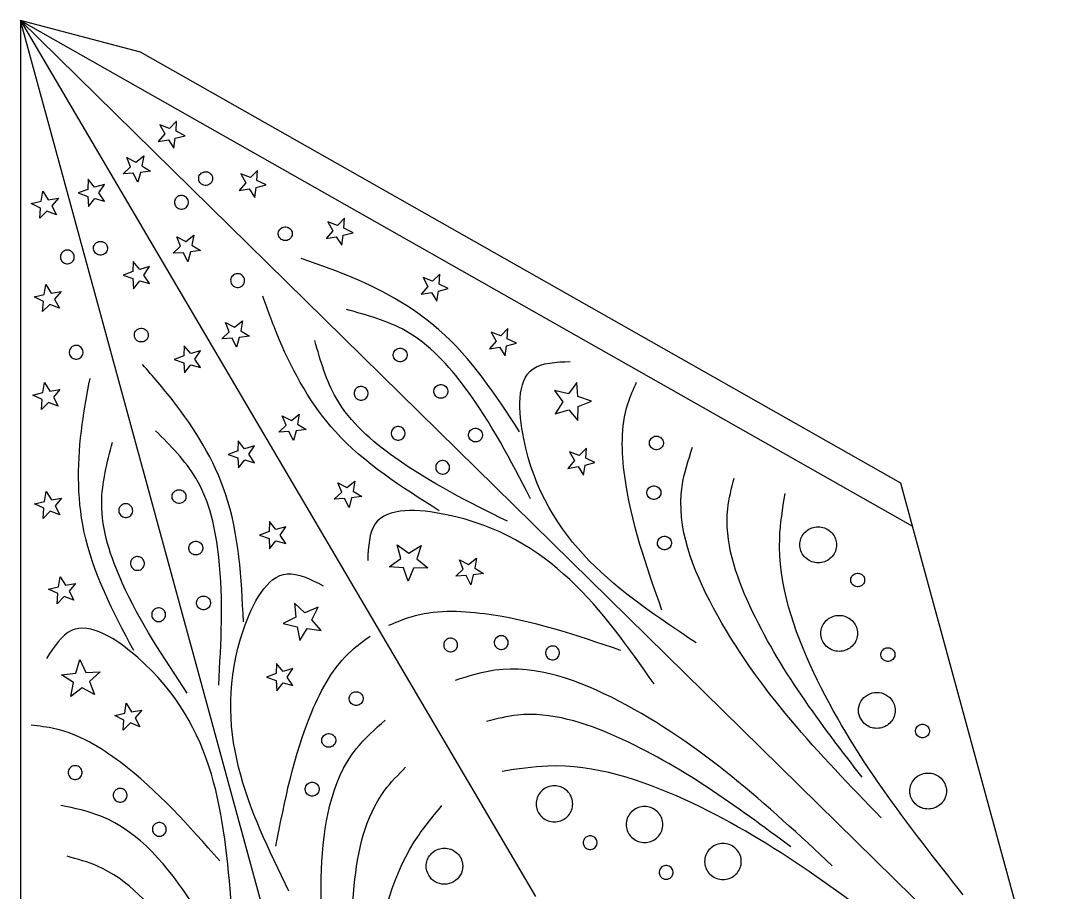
# Model space of a CAD drawing. Extents: x 17 to 783, y 102 to 1129.
# Drawn here: x 17 to 783, y 481 to 1129 of the extents above; entities that cross this region are included whole.
import ezdxf

# ---------------------------------------------------------------- set-up
doc = ezdxf.new("R2010")
doc.units = 0
doc.layers.add('Layer_1', color=7, linetype='CONTINUOUS')

msp = doc.modelspace()

# ---------------------------------------------------------------- linework, layer by layer
at = {"layer": 'Layer_1', "color": 5}
for p, q in [((17.162827, 1128.851093), (17.156923, 377.058841)), ((106.260561, 1105.410002), (17.162827, 1128.851093)), ((297.418502, 101.882525), (17.162827, 1128.851093)), ((17.162827, 1128.851093), (400.001343, 477.780351)), ((782.845806, 377.058785), (17.162827, 1128.851093)), ((17.162827, 1128.851093), (680.262055, 752.953368)), ((671.525369, 784.978709), (106.260561, 1105.410002)), ((680.262944, 752.956626), (671.525369, 784.978709)), ((782.845806, 377.058785), (680.262944, 752.956626))]:
    msp.add_line(p, q, dxfattribs=at)
at = {"layer": 'Layer_1', "color": 7}
for p, q in [((127.883786, 1048.652546), (120.775366, 1051.399981)), ((120.775366, 1051.399981), (124.363771, 1044.778247)), ((133.189003, 1054.049649), (127.883786, 1048.652546)), ((132.724365, 1046.562786), (133.189003, 1054.049649)), ((124.363771, 1044.778247), (119.505911, 1038.989419)), ((131.134904, 1033.968861), (132.195937, 1041.396908)), ((132.195937, 1041.396908), (139.591494, 1043.27658)), ((139.591494, 1043.27658), (132.724365, 1046.562786)), ((119.505911, 1038.989419), (127.028808, 1040.294012)), ((127.028808, 1040.294012), (131.134904, 1033.968861)), ((98.840935, 1020.136695), (96.042728, 1027.116134)), ((96.042728, 1027.116134), (102.786831, 1023.59284)), ((102.786831, 1023.59284), (108.682637, 1028.362556)), ((108.682637, 1028.362556), (107.353935, 1020.976159)), ((93.344093, 1014.92774), (98.840935, 1020.136695)), ((107.353935, 1020.976159), (113.795976, 1016.944568)), ((67.450279, 1010.907787), (67.185811, 1003.411533)), ((72.207247, 1005.038719), (67.450279, 1010.907787)), ((100.969314, 1015.383947), (93.344093, 1014.92774)), ((104.316249, 1008.64142), (100.969314, 1015.383947)), ((106.230657, 1015.902786), (104.316249, 1008.64142)), ((113.795976, 1016.944568), (106.230657, 1015.902786)), ((188.027744, 1012.13906), (180.919324, 1014.886495)), ((180.919324, 1014.886495), (184.507729, 1008.264761)), ((193.332941, 1017.536144), (188.027744, 1012.13906)), ((192.868323, 1010.0493), (193.332941, 1017.536144)), ((67.185811, 1003.411533), (60.030877, 1000.783119)), ((79.550055, 1007.108253), (72.207247, 1005.038719)), ((75.335056, 1000.852543), (79.550055, 1007.108253)), ((151.06009, 1007.830315), (151.06009, 1007.830315)), ((184.507729, 1008.264761), (179.649868, 1002.475933)), ((179.649868, 1002.475933), (187.172766, 1003.780526)), ((187.172766, 1003.780526), (191.278861, 997.455375)), ((191.278861, 997.455375), (192.339895, 1004.883422)), ((192.339895, 1004.883422), (199.735472, 1006.763123)), ((199.735472, 1006.763123), (192.868323, 1010.0493)), ((32.533951, 994.601178), (33.664842, 1002.019267)), ((33.664842, 1002.019267), (37.711204, 995.657138)), ((37.711204, 995.657138), (45.246052, 996.893419)), ((45.246052, 996.893419), (40.333914, 991.148909)), ((60.030877, 1000.783119), (67.210249, 998.219732)), ((67.210249, 998.219732), (67.545277, 990.726212)), ((67.545277, 990.726212), (72.246752, 996.638181)), ((72.246752, 996.638181), (79.608763, 994.635359)), ((79.608763, 994.635359), (75.335056, 1000.852543)), ((140.417558, 997.380883), (140.417558, 997.380883)), ((25.120938, 992.788642), (32.533951, 994.601178)), ((31.956892, 989.440298), (25.120938, 992.788642)), ((31.421858, 981.957996), (31.956892, 989.440298)), ((40.333914, 991.148909), (43.859837, 984.494873)), ((36.777562, 987.306688), (31.421858, 981.957996)), ((43.859837, 984.494873), (36.777562, 987.306688)), ((258.068088, 981.924244), (252.762915, 976.527184)), ((257.603464, 974.437395), (258.068088, 981.924244)), ((249.24288, 972.652866), (244.385005, 966.864024)), ((252.762915, 976.527184), (245.654489, 979.274614)), ((245.654489, 979.274614), (249.24288, 972.652866)), ((264.470627, 971.151223), (257.603464, 974.437395)), ((136.029193, 961.084035), (133.230985, 968.063474)), ((133.230985, 968.063474), (139.975088, 964.54018)), ((139.975088, 964.54018), (145.870894, 969.309896)), ((145.870894, 969.309896), (144.542192, 961.923499)), ((210.28578, 966.808975), (210.28578, 966.808975)), ((244.385005, 966.864024), (251.907917, 968.168631)), ((251.907917, 968.168631), (256.014022, 961.843489)), ((256.014022, 961.843489), (257.075046, 969.271527)), ((257.075046, 969.271527), (264.470627, 971.151223)), ((71.490122, 958.307721), (71.490122, 958.307721)), ((130.53237, 955.875099), (136.029193, 961.084035)), ((150.984233, 957.891908), (143.418914, 956.850127)), ((144.542192, 961.923499), (150.984233, 957.891908)), ((56.952228, 954.482986), (56.952228, 954.482986)), ((100.942345, 949.759851), (100.677943, 942.263615)), ((105.699313, 943.890783), (100.942345, 949.759851)), ((138.157571, 956.331287), (130.53237, 955.875099)), ((141.504477, 949.588741), (138.157571, 956.331287)), ((143.418914, 956.850127), (141.504477, 949.588741)), ((100.677943, 942.263615), (93.522943, 939.635183)), ((113.04212, 945.960317), (105.699313, 943.890783)), ((108.827121, 939.704607), (113.04212, 945.960317)), ((93.522943, 939.635183), (100.702381, 937.071813)), ((100.702381, 937.071813), (101.037343, 929.578276)), ((101.037343, 929.578276), (105.738818, 935.490245)), ((105.738818, 935.490245), (113.100827, 933.48743)), ((113.100827, 933.48743), (108.827121, 939.704607)), ((182.196979, 939.229834), (182.196979, 939.229834)), ((323.46648, 935.055017), (316.358054, 937.802447)), ((316.358054, 937.802447), (319.946445, 931.1807)), ((328.771653, 940.452078), (323.46648, 935.055017)), ((328.307029, 932.965229), (328.771653, 940.452078)), ((34.667948, 925.203332), (35.798839, 932.621421)), ((35.798839, 932.621421), (39.845201, 926.259292)), ((39.845201, 926.259292), (47.380049, 927.495573)), ((47.380049, 927.495573), (42.467911, 921.751063)), ((319.946445, 931.1807), (315.08857, 925.391857)), ((315.08857, 925.391857), (322.611482, 926.696465)), ((322.611482, 926.696465), (326.717587, 920.371323)), ((326.717587, 920.371323), (327.778611, 927.799361)), ((327.778611, 927.799361), (335.174193, 929.679057)), ((335.174193, 929.679057), (328.307029, 932.965229)), ((27.254961, 923.390803), (34.667948, 925.203332)), ((34.090889, 920.042452), (27.254961, 923.390803)), ((33.55582, 912.560147), (34.090889, 920.042452)), ((42.467911, 921.751063), (45.993834, 915.097027)), ((38.911559, 917.908841), (33.55582, 912.560147)), ((45.993834, 915.097027), (38.911559, 917.908841)), ((172.299178, 897.523469), (169.500975, 904.502913)), ((169.500975, 904.502913), (176.245093, 900.979633)), ((176.245093, 900.979633), (182.140914, 905.749363)), ((182.140914, 905.749363), (180.812197, 898.362952)), ((166.80238, 892.314557), (172.299178, 897.523469)), ((180.812197, 898.362952), (187.254228, 894.331352)), ((374.20204, 894.457264), (367.093615, 897.204694)), ((367.093615, 897.204694), (370.682006, 890.582947)), ((379.507209, 899.85432), (374.20204, 894.457264)), ((379.04258, 892.367476), (379.507209, 899.85432)), ((101.891375, 893.706639), (101.891375, 893.706639)), ((174.427586, 892.77075), (166.80238, 892.314557)), ((177.774487, 886.028189), (174.427586, 892.77075)), ((179.688919, 893.28958), (177.774487, 886.028189)), ((187.254228, 894.331352), (179.688919, 893.28958)), ((370.682006, 890.582947), (365.824131, 884.794104)), ((378.514167, 887.201603), (385.909744, 889.081304)), ((385.909744, 889.081304), (379.04258, 892.367476)), ((63.521428, 883.611993), (63.521428, 883.611993)), ((138.869547, 887.138751), (138.605145, 879.642515)), ((143.626515, 881.269683), (138.869547, 887.138751)), ((150.969323, 883.339216), (143.626515, 881.269683)), ((146.75439, 877.083524), (150.969323, 883.339216)), ((365.824131, 884.794104), (373.347038, 886.098707)), ((373.347038, 886.098707), (377.453143, 879.773565)), ((377.453143, 879.773565), (378.514167, 887.201603)), ((138.605145, 879.642515), (131.450211, 877.0141)), ((131.450211, 877.0141), (138.629583, 874.450713)), ((138.629583, 874.450713), (138.964545, 866.957175)), ((151.028031, 870.866323), (146.75439, 877.083524)), ((295.681089, 876.652212), (295.681089, 876.652212)), ((138.964545, 866.957175), (143.666087, 872.869163)), ((143.666087, 872.869163), (151.028031, 870.866323)), ((33.711092, 852.352329), (34.841989, 859.77042)), ((34.841989, 859.77042), (38.888372, 853.408296)), ((430.808531, 859.768222), (424.426436, 851.364936)), ((431.513289, 849.308646), (430.808531, 859.768222)), ((26.298138, 850.539809), (33.711092, 852.352329)), ((33.134072, 847.19146), (26.298138, 850.539809)), ((38.888372, 853.408296), (46.42324, 854.644583)), ((46.42324, 854.644583), (41.511081, 848.900067)), ((274.01984, 855.383996), (274.01984, 855.383996)), ((424.426436, 851.364936), (414.077175, 853.939011)), ((414.077175, 853.939011), (420.244697, 845.382664)), ((32.598992, 839.709145), (33.134072, 847.19146)), ((37.95473, 845.057846), (32.598992, 839.709145)), ((45.036991, 842.246028), (37.95473, 845.057846)), ((41.511081, 848.900067), (45.036991, 842.246028)), ((325.982583, 849.605194), (325.982583, 849.605194)), ((420.244697, 845.382664), (414.55326, 836.51396)), ((441.625161, 845.945812), (431.513289, 849.308646)), ((431.711459, 842.055518), (441.625161, 845.945812)), ((214.537752, 828.102803), (211.73955, 835.082248)), ((211.73955, 835.082248), (218.483668, 831.558967)), ((218.483668, 831.558967), (224.379488, 836.328698)), ((224.379488, 836.328698), (223.050772, 828.942287)), ((414.55326, 836.51396), (424.747083, 839.629124)), ((424.747083, 839.629124), (431.578847, 831.573884)), ((431.578847, 831.573884), (431.711459, 842.055518)), ((209.040954, 822.893891), (214.537752, 828.102803)), ((223.050772, 828.942287), (229.492803, 824.910686)), ((216.66616, 823.350084), (209.040954, 822.893891)), ((220.013061, 816.607524), (216.66616, 823.350084)), ((221.927494, 823.868914), (220.013061, 816.607524)), ((229.492803, 824.910686), (221.927494, 823.868914)), ((301.566689, 825.632315), (301.566689, 825.632315)), ((178.981435, 816.512493), (178.716967, 809.016239)), ((183.738403, 810.643425), (178.981435, 816.512493)), ((191.081211, 812.712959), (183.738403, 810.643425)), ((186.866212, 806.457249), (191.081211, 812.712959)), ((351.692991, 817.148769), (351.692991, 817.148769)), ((178.716967, 809.016239), (171.562033, 806.387825)), ((171.562033, 806.387825), (178.741404, 803.824438)), ((191.139919, 800.240065), (186.866212, 806.457249)), ((432.509596, 805.652918), (425.40117, 808.400348)), ((425.40117, 808.400348), (428.989556, 801.778605)), ((437.814769, 811.049978), (432.509596, 805.652918)), ((437.350145, 803.56313), (437.814769, 811.049978)), ((486.213535, 811.288555), (486.213535, 811.288555)), ((178.741404, 803.824438), (179.076367, 796.3309)), ((179.076367, 796.3309), (183.777908, 802.242888)), ((183.777908, 802.242888), (191.139919, 800.240065)), ((334.622862, 800.388464), (334.622862, 800.388464)), ((428.989556, 801.778605), (424.131686, 795.989758)), ((424.131686, 795.989758), (431.654593, 797.29437)), ((431.654593, 797.29437), (435.760703, 790.969223)), ((435.760703, 790.969223), (436.821727, 798.397262)), ((436.821727, 798.397262), (444.217309, 800.276957)), ((444.217309, 800.276957), (437.350145, 803.56313)), ((255.885754, 778.287827), (253.087551, 785.267272)), ((253.087551, 785.267272), (259.831669, 781.743991)), ((259.831669, 781.743991), (265.72749, 786.513722)), ((265.72749, 786.513722), (264.398778, 779.127316)), ((34.938988, 771.496187), (36.069886, 778.914278)), ((36.069886, 778.914278), (40.116268, 772.552154)), ((40.116268, 772.552154), (47.651136, 773.78844)), ((47.651136, 773.78844), (42.738977, 768.043924)), ((129.934459, 773.705742), (129.934459, 773.705742)), ((250.388961, 773.07892), (255.885754, 778.287827)), ((258.014162, 773.535118), (250.388961, 773.07892)), ((261.361063, 766.792557), (258.014162, 773.535118)), ((263.2755, 774.053943), (261.361063, 766.792557)), ((270.840809, 775.095715), (263.2755, 774.053943)), ((264.398778, 779.127316), (270.840809, 775.095715)), ((484.377021, 774.32431), (484.377021, 774.32431)), ((27.526034, 769.683667), (34.938988, 771.496187)), ((34.361968, 766.335317), (27.526034, 769.683667)), ((33.826888, 758.853002), (34.361968, 766.335317)), ((42.738977, 768.043924), (46.264887, 761.389885)), ((100.344665, 765.921043), (100.344665, 765.921043)), ((39.182626, 764.201703), (33.826888, 758.853002)), ((46.264887, 761.389885), (39.182626, 764.201703)), ((202.245618, 756.446294), (201.981216, 748.950058)), ((207.002587, 750.577226), (202.245618, 756.446294)), ((214.345394, 752.646759), (207.002587, 750.577226)), ((210.130459, 746.391074), (214.345394, 752.646759)), ((201.981216, 748.950058), (194.826283, 746.321643)), ((194.826283, 746.321643), (202.005654, 743.758256)), ((202.005654, 743.758256), (202.340616, 736.264718)), ((214.4041, 740.173872), (210.130459, 746.391074)), ((142.402854, 735.40645), (142.402854, 735.40645)), ((202.340616, 736.264718), (207.042158, 742.176706)), ((207.042158, 742.176706), (214.4041, 740.173872)), ((299.774431, 728.974741), (297.152787, 739.136218)), ((297.152787, 739.136218), (305.867255, 733.080604)), ((305.867255, 733.080604), (314.899855, 738.668771)), ((314.899855, 738.668771), (311.727122, 728.659912)), ((492.181963, 736.909286), (492.181963, 736.909286)), ((291.215852, 722.708448), (299.774431, 728.974741)), ((311.727122, 728.659912), (319.931223, 721.952109)), ((346.33121, 721.038249), (343.533007, 728.017693)), ((343.533007, 728.017693), (350.27712, 724.494417)), ((350.27712, 724.494417), (356.172946, 729.264143)), ((356.172946, 729.264143), (354.844224, 721.877737)), ((600.532944, 729.696771), (600.532944, 729.696771)), ((109.050184, 726.631786), (109.050184, 726.631786)), ((301.868721, 722.016478), (291.215852, 722.708448)), ((305.293701, 712.088083), (301.868721, 722.016478)), ((309.255887, 721.821903), (305.293701, 712.088083)), ((319.931223, 721.952109), (309.255887, 721.821903)), ((340.834412, 715.829337), (346.33121, 721.038249)), ((354.844224, 721.877737), (361.28626, 717.846132)), ((45.379628, 708.056276), (46.510525, 715.474367)), ((46.510525, 715.474367), (50.556908, 709.112243)), ((348.459618, 716.28553), (340.834412, 715.829337)), ((351.806519, 709.542969), (348.459618, 716.28553)), ((353.720951, 716.80436), (351.806519, 709.542969)), ((361.28626, 717.846132), (353.720951, 716.80436)), ((37.966681, 706.243758), (45.379628, 708.056276)), ((44.802613, 702.895415), (37.966681, 706.243758)), ((50.556908, 709.112243), (58.091776, 710.348529)), ((58.091776, 710.348529), (53.179624, 704.604015)), ((53.179624, 704.604015), (56.705534, 697.949976)), ((635.884744, 709.411479), (635.884744, 709.411479)), ((44.267533, 695.4131), (44.802613, 702.895415)), ((49.623272, 700.761794), (44.267533, 695.4131)), ((56.705534, 697.949976), (49.623272, 700.761794)), ((148.140606, 694.676447), (148.140606, 694.676447)), ((228.553897, 688.601645), (220.902009, 695.911601)), ((220.902009, 695.911601), (221.885965, 685.47377)), ((238.360235, 692.745955), (228.553897, 688.601645)), ((233.644146, 683.341714), (238.360235, 692.745955)), ((124.822493, 688.541747), (124.822493, 688.541747)), ((221.885965, 685.47377), (212.440717, 680.587324)), ((240.688781, 675.465213), (233.644146, 683.341714)), ((212.440717, 680.587324), (222.855193, 678.280706)), ((222.855193, 678.280706), (224.669663, 667.950773)), ((224.669663, 667.950773), (230.122137, 676.963021)), ((230.122137, 676.963021), (240.688781, 675.465213)), ((340.591324, 668.308809), (340.591324, 668.308809)), ((378.238768, 670.111905), (378.238768, 670.111905)), ((416.345128, 662.448676), (416.345128, 662.448676)), ((616.142825, 663.882293), (616.142825, 663.882293)), ((58.276139, 643.803727), (61.180359, 653.890861)), ((61.180359, 653.890861), (65.64355, 644.368373)), ((207.518726, 650.91469), (207.254323, 643.41846)), ((212.275695, 645.045621), (207.518726, 650.91469)), ((658.381397, 653.965026), (658.381397, 653.965026)), ((47.673145, 642.578601), (58.276139, 643.803727)), ((65.64355, 644.368373), (76.311728, 644.773514)), ((76.311728, 644.773514), (68.467149, 637.663171)), ((207.254323, 643.41846), (200.099391, 640.790039)), ((219.618502, 647.115155), (212.275695, 645.045621)), ((215.403569, 640.859462), (219.618502, 647.115155)), ((56.546421, 636.749549), (47.673145, 642.578601)), ((54.456604, 626.46989), (56.546421, 636.749549)), ((68.467149, 637.663171), (72.156227, 627.826423)), ((200.099391, 640.790039), (207.27876, 638.226658)), ((207.27876, 638.226658), (207.613725, 630.733114)), ((207.613725, 630.733114), (212.315266, 636.645101)), ((212.315266, 636.645101), (219.67721, 634.642261)), ((219.67721, 634.642261), (215.403569, 640.859462)), ((62.84481, 632.954479), (54.456604, 626.46989)), ((72.156227, 627.826423), (62.84481, 632.954479)), ((94.553913, 614.074514), (95.68481, 621.492605)), ((95.68481, 621.492605), (99.731191, 615.130488)), ((261.654608, 623.561534), (261.654608, 623.561534)), ((87.140959, 612.261994), (94.553913, 614.074514)), ((99.731191, 615.130488), (107.266061, 616.366767)), ((107.266061, 616.366767), (102.3539, 610.622258)), ((93.976893, 608.913644), (87.140959, 612.261994)), ((93.441813, 601.43133), (93.976893, 608.913644)), ((98.797551, 606.78003), (93.441813, 601.43133)), ((105.879812, 603.968212), (98.797551, 606.78003)), ((102.3539, 610.622258), (105.879812, 603.968212)), ((644.148754, 606.632825), (644.148754, 606.632825)), ((241.240453, 592.451151), (241.240453, 592.451151)), ((684.091727, 597.166293), (684.091727, 597.166293)), ((62.731116, 571.227287), (62.731116, 571.227287)), ((96.252933, 554.306774), (96.252933, 554.306774)), ((228.94651, 556.21713), (228.94651, 556.21713)), ((423.690954, 556.063721), (423.690954, 556.063721)), ((682.2552, 546.678627), (682.2552, 546.678627)), ((490.721664, 540.737053), (490.721664, 540.737053)), ((125.351627, 528.96263), (125.351627, 528.96263)), ((444.351177, 521.353333), (444.351177, 521.353333)), ((549.029107, 513.239285), (549.029107, 513.239285)), ((500.822203, 499.26489), (500.822203, 499.26489)), ((319.108291, 496.778413), (319.108291, 496.778413))]:
    msp.add_line(p, q, dxfattribs=at)
for points, knots in [([(151.06009, 1007.830315), (151.534103, 1007.4516), (152.477559, 1006.697819), (154.277129, 1006.25792), (156.100851, 1006.406317), (157.76926, 1007.171079), (159.071392, 1008.446609), (159.853741, 1010.086302), (160.013429, 1011.891558), (159.5352, 1013.639863), (158.477734, 1015.121728), (156.968585, 1016.15503), (155.194267, 1016.620759), (153.363735, 1016.465396), (151.697026, 1015.702373), (150.394891, 1014.42684), (149.610879, 1012.785446), (149.457809, 1010.986959), (149.911399, 1009.213452), (150.674744, 1008.294309), (151.06009, 1007.830315)], [0, 0, 0, 0, 1.80189, 3.586414, 5.39879, 7.205558, 8.976101, 10.761769, 12.541746, 14.298195, 16.088787, 17.890677, 19.675201, 21.487577, 23.294345, 25.064888, 26.850556, 28.630533, 30.386982, 32.177574, 32.177574, 32.177574, 32.177574]), ([(140.417558, 997.380883), (140.802904, 996.916889), (141.566249, 995.997746), (142.019839, 994.224239), (141.866769, 992.425751), (141.082756, 990.784362), (139.780626, 989.508809), (138.113898, 988.745866), (136.283437, 988.590202), (134.508858, 989.057042), (132.751527, 990.2562), (131.492896, 992.389427), (131.49364, 995.159616), (132.909797, 997.566179), (135.334822, 998.917961), (138.187158, 998.976803), (139.667767, 997.917382), (140.417558, 997.380883)], [0, 0, 0, 0, 1.790591, 3.547041, 5.327018, 7.112686, 8.883228, 10.689997, 12.502373, 14.286897, 16.088787, 18.76769, 21.355199, 24.034102, 26.737846, 29.373173, 32.076918, 32.076918, 32.076918, 32.076918]), ([(210.28578, 966.808975), (210.759793, 966.43026), (211.703249, 965.67648), (213.502819, 965.236581), (215.326541, 965.384978), (216.99495, 966.14974), (218.297082, 967.42527), (219.079431, 969.064963), (219.239118, 970.870218), (218.76089, 972.618523), (217.703424, 974.100389), (216.194274, 975.13369), (214.419957, 975.599419), (212.589425, 975.444056), (210.922716, 974.681033), (209.620581, 973.405501), (208.836569, 971.764106), (208.683499, 969.96562), (209.137088, 968.192112), (209.900434, 967.27297), (210.28578, 966.808975)], [0, 0, 0, 0, 1.80189, 3.586414, 5.39879, 7.205558, 8.976101, 10.761769, 12.541746, 14.298195, 16.088787, 17.890677, 19.675201, 21.487577, 23.294345, 25.064888, 26.850556, 28.630533, 30.386982, 32.177574, 32.177574, 32.177574, 32.177574]), ([(56.952228, 954.482986), (57.049479, 953.89122), (57.242695, 952.71551), (56.72969, 950.957684), (55.681689, 949.478409), (54.169975, 948.444409), (52.39635, 947.978857), (50.565598, 948.134205), (48.899068, 948.897109), (47.596442, 950.173128), (46.814226, 951.81269), (46.6545, 953.617979), (47.132751, 955.366279), (48.190164, 956.848134), (49.699501, 957.881482), (51.473124, 958.347033), (53.30628, 958.192344), (54.96326, 957.426823), (56.301075, 956.160449), (56.734562, 955.043724), (56.952228, 954.482986)], [0, 0, 0, 0, 1.779977, 3.536426, 5.327018, 7.128907, 8.913432, 10.725807, 12.532576, 14.303118, 16.088787, 17.868764, 19.625213, 21.415804, 23.217694, 25.002218, 26.814594, 28.621363, 30.391905, 32.177574, 32.177574, 32.177574, 32.177574]), ([(71.490122, 958.307721), (71.707788, 957.746983), (72.141275, 956.630257), (73.47909, 955.363884), (75.13607, 954.598363), (76.969226, 954.443673), (78.742849, 954.909225), (80.252186, 955.942573), (81.309599, 957.424428), (81.78785, 959.172728), (81.628124, 960.978017), (80.845909, 962.617579), (79.543282, 963.893598), (77.876753, 964.656501), (76.046, 964.81185), (74.272376, 964.346298), (72.760661, 963.312298), (71.712661, 961.833023), (71.199655, 960.075197), (71.392871, 958.899487), (71.490122, 958.307721)], [0, 0, 0, 0, 1.785669, 3.556211, 5.362979, 7.175355, 8.95988, 10.761769, 12.552361, 14.30881, 16.088787, 17.874455, 19.644998, 21.451766, 23.264142, 25.048666, 26.850556, 28.641148, 30.397597, 32.177574, 32.177574, 32.177574, 32.177574]), ([(182.196979, 939.229834), (182.582326, 938.765839), (183.345671, 937.846697), (183.799261, 936.073189), (183.64619, 934.274702), (182.862178, 932.633308), (181.560044, 931.357776), (179.893334, 930.594752), (178.062803, 930.439389), (176.288485, 930.905119), (174.779335, 931.93842), (173.721869, 933.420285), (173.243641, 935.168591), (173.403329, 936.973846), (174.185677, 938.613539), (175.487809, 939.889069), (177.156219, 940.653831), (178.97994, 940.802228), (180.779511, 940.362329), (181.722967, 939.608549), (182.196979, 939.229834)], [0, 0, 0, 0, 1.790591, 3.547041, 5.327018, 7.112686, 8.883228, 10.689997, 12.502373, 14.286897, 16.088787, 17.879378, 19.635827, 21.415804, 23.201473, 24.972015, 26.778784, 28.59116, 30.375684, 32.177574, 32.177574, 32.177574, 32.177574]), ([(101.891375, 893.706639), (102.10904, 893.145901), (102.542527, 892.029175), (103.880343, 890.762802), (105.537323, 889.997281), (107.370478, 889.842591), (109.144101, 890.308143), (110.653438, 891.341491), (111.710852, 892.823346), (112.189103, 894.571646), (112.029376, 896.376935), (111.247161, 898.016497), (109.944534, 899.292516), (108.278005, 900.055419), (106.447253, 900.210768), (104.673628, 899.745216), (103.161913, 898.711216), (102.113913, 897.231941), (101.600907, 895.474115), (101.794124, 894.298405), (101.891375, 893.706639)], [0, 0, 0, 0, 1.785669, 3.556211, 5.362979, 7.175355, 8.95988, 10.761769, 12.552361, 14.30881, 16.088787, 17.874455, 19.644998, 21.451766, 23.264142, 25.048666, 26.850556, 28.641148, 30.397597, 32.177574, 32.177574, 32.177574, 32.177574]), ([(63.521428, 883.611993), (63.618679, 883.020227), (63.811895, 881.844517), (63.298889, 880.086691), (62.250889, 878.607416), (60.739174, 877.573416), (58.96555, 877.107864), (57.134797, 877.263213), (55.468268, 878.026116), (54.165641, 879.302135), (53.383426, 880.941697), (53.2237, 882.746986), (53.701951, 884.495286), (54.759364, 885.977141), (56.268701, 887.010489), (58.042324, 887.476041), (59.87548, 887.321351), (61.53246, 886.55583), (62.870275, 885.289457), (63.303762, 884.172731), (63.521428, 883.611993)], [0, 0, 0, 0, 1.779977, 3.536426, 5.327018, 7.128907, 8.913432, 10.725807, 12.532576, 14.303118, 16.088787, 17.868764, 19.625213, 21.415804, 23.217694, 25.002218, 26.814594, 28.621363, 30.391905, 32.177574, 32.177574, 32.177574, 32.177574]), ([(295.681089, 876.652212), (296.155101, 876.273497), (297.098557, 875.519717), (298.898128, 875.079818), (300.721849, 875.228215), (302.390258, 875.992977), (303.692391, 877.268507), (304.474739, 878.9082), (304.634427, 880.713455), (304.156199, 882.461761), (303.098733, 883.943626), (301.589583, 884.976927), (299.815265, 885.442657), (297.984734, 885.287294), (296.318024, 884.52427), (295.015889, 883.248738), (294.231878, 881.607344), (294.078807, 879.808857), (294.532397, 878.035349), (295.295742, 877.116207), (295.681089, 876.652212)], [0, 0, 0, 0, 1.80189, 3.586414, 5.39879, 7.205558, 8.976101, 10.761769, 12.541746, 14.298195, 16.088787, 17.890677, 19.675201, 21.487577, 23.294345, 25.064888, 26.850556, 28.630533, 30.386982, 32.177574, 32.177574, 32.177574, 32.177574]), ([(325.982583, 849.605194), (326.456595, 849.226479), (327.400051, 848.472699), (329.199622, 848.0328), (331.023343, 848.181197), (332.691753, 848.945959), (333.993885, 850.221489), (334.776233, 851.861182), (334.935921, 853.666437), (334.457693, 855.414743), (333.400227, 856.896608), (331.891077, 857.929909), (330.116759, 858.395639), (328.286228, 858.240276), (326.619518, 857.477252), (325.317384, 856.20172), (324.533372, 854.560325), (324.380301, 852.761839), (324.833891, 850.988331), (325.597236, 850.069189), (325.982583, 849.605194)], [0, 0, 0, 0, 1.80189, 3.586414, 5.39879, 7.205558, 8.976101, 10.761769, 12.541746, 14.298195, 16.088787, 17.890677, 19.675201, 21.487577, 23.294345, 25.064888, 26.850556, 28.630533, 30.386982, 32.177574, 32.177574, 32.177574, 32.177574]), ([(274.01984, 855.383996), (274.405186, 854.920002), (275.168532, 854.000859), (275.622122, 852.227352), (275.469051, 850.428864), (274.685038, 848.787475), (273.382909, 847.511922), (271.71618, 846.748979), (269.885719, 846.593315), (268.111141, 847.060155), (266.353809, 848.259313), (265.095178, 850.39254), (265.095922, 853.162729), (266.51208, 855.569292), (268.937104, 856.921074), (271.78944, 856.979916), (273.270049, 855.920495), (274.01984, 855.383996)], [0, 0, 0, 0, 1.790591, 3.547041, 5.327018, 7.112686, 8.883228, 10.689997, 12.502373, 14.286897, 16.088787, 18.76769, 21.355199, 24.034102, 26.737846, 29.373173, 32.076918, 32.076918, 32.076918, 32.076918]), ([(301.566689, 825.632315), (301.952035, 825.16832), (302.715381, 824.249178), (303.168971, 822.47567), (303.0159, 820.677184), (302.231888, 819.03579), (300.929754, 817.760257), (299.263044, 816.997234), (297.432513, 816.841871), (295.658195, 817.3076), (294.149045, 818.340901), (293.091579, 819.822767), (292.613351, 821.571072), (292.773039, 823.376327), (293.555387, 825.01602), (294.857519, 826.29155), (296.525929, 827.056313), (298.34965, 827.204709), (300.14922, 826.76481), (301.092677, 826.01103), (301.566689, 825.632315)], [0, 0, 0, 0, 1.790591, 3.547041, 5.327018, 7.112686, 8.883228, 10.689997, 12.502373, 14.286897, 16.088787, 17.879378, 19.635827, 21.415804, 23.201473, 24.972015, 26.778784, 28.59116, 30.375684, 32.177574, 32.177574, 32.177574, 32.177574]), ([(351.692991, 817.148769), (352.167003, 816.770054), (353.110459, 816.016274), (354.910029, 815.576375), (356.733751, 815.724772), (358.40216, 816.489534), (359.704292, 817.765064), (360.486641, 819.404757), (360.646329, 821.210012), (360.1681, 822.958318), (359.110635, 824.440183), (357.601485, 825.473484), (355.827167, 825.939214), (353.996635, 825.783851), (352.329926, 825.020827), (351.027791, 823.745295), (350.243779, 822.103901), (350.090709, 820.305414), (350.544299, 818.531906), (351.307644, 817.612764), (351.692991, 817.148769)], [0, 0, 0, 0, 1.80189, 3.586414, 5.39879, 7.205558, 8.976101, 10.761769, 12.541746, 14.298195, 16.088787, 17.890677, 19.675201, 21.487577, 23.294345, 25.064888, 26.850556, 28.630533, 30.386982, 32.177574, 32.177574, 32.177574, 32.177574]), ([(486.213535, 811.288555), (486.687547, 810.90984), (487.631004, 810.15606), (489.430574, 809.716161), (491.254295, 809.864558), (492.922705, 810.62932), (494.224837, 811.90485), (495.007185, 813.544543), (495.166873, 815.349798), (494.688645, 817.098104), (493.631179, 818.579969), (492.122029, 819.61327), (490.347711, 820.079), (488.51718, 819.923637), (486.85047, 819.160613), (485.548336, 817.885081), (484.764324, 816.243686), (484.611253, 814.4452), (485.064843, 812.671692), (485.828189, 811.75255), (486.213535, 811.288555)], [0, 0, 0, 0, 1.80189, 3.586414, 5.39879, 7.205558, 8.976101, 10.761769, 12.541746, 14.298195, 16.088787, 17.890677, 19.675201, 21.487577, 23.294345, 25.064888, 26.850556, 28.630533, 30.386982, 32.177574, 32.177574, 32.177574, 32.177574]), ([(334.622862, 800.388464), (335.008209, 799.924469), (335.771554, 799.005327), (336.225144, 797.231819), (336.072073, 795.433333), (335.288062, 793.791939), (333.985927, 792.516406), (332.319217, 791.753383), (330.488686, 791.59802), (328.714368, 792.063749), (327.205218, 793.09705), (326.147752, 794.578916), (325.669524, 796.327221), (325.829212, 798.132476), (326.61156, 799.772169), (327.913693, 801.047699), (329.582102, 801.812461), (331.405823, 801.960858), (333.205394, 801.520959), (334.14885, 800.767179), (334.622862, 800.388464)], [0, 0, 0, 0, 1.790591, 3.547041, 5.327018, 7.112686, 8.883228, 10.689997, 12.502373, 14.286897, 16.088787, 17.879378, 19.635827, 21.415804, 23.201473, 24.972015, 26.778784, 28.59116, 30.375684, 32.177574, 32.177574, 32.177574, 32.177574]), ([(484.377021, 774.32431), (484.851033, 773.945595), (485.794489, 773.191815), (487.59406, 772.751916), (489.417781, 772.900313), (491.08619, 773.665075), (492.388322, 774.940605), (493.170671, 776.580298), (493.330359, 778.385553), (492.85213, 780.133858), (491.794665, 781.615724), (490.285515, 782.649025), (488.511197, 783.114754), (486.680665, 782.959391), (485.013956, 782.196368), (483.711821, 780.920836), (482.927809, 779.279441), (482.774739, 777.480955), (483.228329, 775.707447), (483.991674, 774.788305), (484.377021, 774.32431)], [0, 0, 0, 0, 1.80189, 3.586414, 5.39879, 7.205558, 8.976101, 10.761769, 12.541746, 14.298195, 16.088787, 17.890677, 19.675201, 21.487577, 23.294345, 25.064888, 26.850556, 28.630533, 30.386982, 32.177574, 32.177574, 32.177574, 32.177574]), ([(129.934459, 773.705742), (130.152124, 773.145004), (130.585612, 772.028278), (131.923427, 770.761905), (133.580407, 769.996384), (135.413562, 769.841694), (137.187185, 770.307245), (138.696522, 771.340594), (139.753936, 772.822449), (140.232187, 774.570749), (140.07246, 776.376038), (139.290245, 778.0156), (137.987618, 779.291619), (136.321089, 780.054522), (134.490337, 780.209871), (132.716712, 779.744319), (131.204997, 778.710319), (130.156997, 777.231044), (129.643991, 775.473218), (129.837208, 774.297508), (129.934459, 773.705742)], [0, 0, 0, 0, 1.785669, 3.556211, 5.362979, 7.175355, 8.95988, 10.761769, 12.552361, 14.30881, 16.088787, 17.874455, 19.644998, 21.451766, 23.264142, 25.048666, 26.850556, 28.641148, 30.397597, 32.177574, 32.177574, 32.177574, 32.177574]), ([(100.344665, 765.921043), (100.441916, 765.329277), (100.635132, 764.153567), (100.122127, 762.395741), (99.074126, 760.916465), (97.562413, 759.88247), (95.788781, 759.416898), (93.958057, 759.572324), (92.291422, 760.334939), (90.989182, 761.612015), (90.075312, 763.519381), (90.077447, 765.993027), (91.490996, 768.382061), (93.930623, 769.76405), (96.712204, 769.75106), (99.222363, 768.403362), (99.967956, 766.754252), (100.344665, 765.921043)], [0, 0, 0, 0, 1.779977, 3.536426, 5.327018, 7.128907, 8.913432, 10.725807, 12.532576, 14.303118, 16.088787, 18.755387, 21.354933, 24.058475, 26.774354, 29.397808, 32.076915, 32.076915, 32.076915, 32.076915]), ([(600.532944, 729.696771), (601.777226, 728.702644), (604.253799, 726.723971), (608.977671, 725.569237), (613.764939, 725.958778), (618.144514, 727.966279), (621.56261, 731.314545), (623.616275, 735.618739), (624.035456, 740.357533), (622.780106, 744.946835), (620.004259, 748.836731), (616.042741, 751.549147), (611.385157, 752.771687), (606.580011, 752.363859), (602.204899, 750.360922), (598.786796, 747.01265), (596.728765, 742.70399), (596.326955, 737.982963), (597.517628, 733.327506), (599.52141, 730.914757), (600.532944, 729.696771)], [0, 0, 0, 0, 4.72996, 9.414336, 14.171823, 18.91459, 23.562263, 28.249643, 32.922082, 37.532761, 42.233063, 46.963023, 51.6474, 56.404886, 61.147653, 65.795326, 70.482706, 75.155145, 79.765824, 84.466126, 84.466126, 84.466126, 84.466126]), ([(492.181963, 736.909286), (492.655976, 736.530571), (493.599432, 735.776791), (495.399002, 735.336892), (497.222724, 735.485289), (498.891133, 736.250051), (500.193265, 737.525581), (500.975614, 739.165274), (501.135301, 740.970529), (500.657073, 742.718835), (499.599607, 744.2007), (498.090457, 745.234001), (496.31614, 745.699731), (494.485608, 745.544368), (492.818898, 744.781344), (491.516764, 743.505812), (490.732752, 741.864417), (490.579682, 740.065931), (491.033271, 738.292423), (491.796617, 737.373281), (492.181963, 736.909286)], [0, 0, 0, 0, 1.80189, 3.586414, 5.39879, 7.205558, 8.976101, 10.761769, 12.541746, 14.298195, 16.088787, 17.890677, 19.675201, 21.487577, 23.294345, 25.064888, 26.850556, 28.630533, 30.386982, 32.177574, 32.177574, 32.177574, 32.177574]), ([(142.402854, 735.40645), (142.620519, 734.845712), (143.054006, 733.728986), (144.391822, 732.462613), (146.048802, 731.697092), (147.881957, 731.542402), (149.65558, 732.007953), (151.164917, 733.041302), (152.222331, 734.523157), (152.700582, 736.271457), (152.540855, 738.076746), (151.75864, 739.716308), (150.456013, 740.992327), (148.789484, 741.75523), (146.958732, 741.910579), (145.185107, 741.445027), (143.673392, 740.411027), (142.625392, 738.931752), (142.112386, 737.173926), (142.305603, 735.998216), (142.402854, 735.40645)], [0, 0, 0, 0, 1.785669, 3.556211, 5.362979, 7.175355, 8.95988, 10.761769, 12.552361, 14.30881, 16.088787, 17.874455, 19.644998, 21.451766, 23.264142, 25.048666, 26.850556, 28.641148, 30.397597, 32.177574, 32.177574, 32.177574, 32.177574]), ([(109.050184, 726.631786), (109.147435, 726.04002), (109.340652, 724.86431), (108.827646, 723.106485), (107.779645, 721.627208), (106.267933, 720.593213), (104.4943, 720.127641), (102.663577, 720.283067), (100.996942, 721.045682), (99.694702, 722.322758), (98.780832, 724.230125), (98.782966, 726.703771), (100.196516, 729.092804), (102.636142, 730.474793), (105.417723, 730.461803), (107.927882, 729.114105), (108.673475, 727.464995), (109.050184, 726.631786)], [0, 0, 0, 0, 1.779977, 3.536426, 5.327018, 7.128907, 8.913432, 10.725807, 12.532576, 14.303118, 16.088787, 18.755387, 21.354933, 24.058475, 26.774354, 29.397808, 32.076915, 32.076915, 32.076915, 32.076915]), ([(635.884744, 709.411479), (636.358756, 709.032764), (637.302212, 708.278984), (639.101783, 707.839085), (640.925504, 707.987482), (642.593913, 708.752244), (643.896045, 710.027774), (644.678394, 711.667467), (644.838082, 713.472722), (644.359853, 715.221028), (643.302388, 716.702893), (641.793238, 717.736194), (640.01892, 718.201924), (638.188388, 718.046561), (636.521679, 717.283537), (635.219544, 716.008005), (634.435532, 714.36661), (634.282462, 712.568124), (634.736052, 710.794616), (635.499397, 709.875474), (635.884744, 709.411479)], [0, 0, 0, 0, 1.80189, 3.586414, 5.39879, 7.205558, 8.976101, 10.761769, 12.541746, 14.298195, 16.088787, 17.890677, 19.675201, 21.487577, 23.294345, 25.064888, 26.850556, 28.630533, 30.386982, 32.177574, 32.177574, 32.177574, 32.177574]), ([(148.140606, 694.676447), (148.358272, 694.115709), (148.791759, 692.998983), (150.129574, 691.732609), (151.786554, 690.967088), (153.61971, 690.812399), (155.393333, 691.27795), (156.90267, 692.311298), (157.960084, 693.793154), (158.438334, 695.541453), (158.278608, 697.346742), (157.496393, 698.986305), (156.193766, 700.262323), (154.527237, 701.025227), (152.696484, 701.180575), (150.92286, 700.715023), (149.411145, 699.681023), (148.363145, 698.201748), (147.850139, 696.443922), (148.043356, 695.268213), (148.140606, 694.676447)], [0, 0, 0, 0, 1.785669, 3.556211, 5.362979, 7.175355, 8.95988, 10.761769, 12.552361, 14.30881, 16.088787, 17.874455, 19.644998, 21.451766, 23.264142, 25.048666, 26.850556, 28.641148, 30.397597, 32.177574, 32.177574, 32.177574, 32.177574]), ([(124.822493, 688.541747), (124.919744, 687.949981), (125.11296, 686.774271), (124.599954, 685.016445), (123.551954, 683.53717), (122.040239, 682.50317), (120.266615, 682.037618), (118.435862, 682.192966), (116.769333, 682.95587), (115.466706, 684.231889), (114.684491, 685.871451), (114.524765, 687.67674), (115.003016, 689.42504), (116.060429, 690.906895), (117.569766, 691.940243), (119.343389, 692.405795), (121.176545, 692.251105), (122.833525, 691.485584), (124.17134, 690.21921), (124.604827, 689.102485), (124.822493, 688.541747)], [0, 0, 0, 0, 1.779977, 3.536426, 5.327018, 7.128907, 8.913432, 10.725807, 12.532576, 14.303118, 16.088787, 17.868764, 19.625213, 21.415804, 23.217694, 25.002218, 26.814594, 28.621363, 30.391905, 32.177574, 32.177574, 32.177574, 32.177574]), ([(616.142825, 663.882293), (617.387107, 662.888166), (619.863679, 660.909493), (624.587551, 659.754758), (629.37482, 660.1443), (633.754394, 662.1518), (637.172491, 665.500066), (639.226156, 669.804261), (639.645336, 674.543055), (638.389986, 679.132357), (635.614139, 683.022253), (631.652621, 685.734668), (626.995037, 686.957208), (622.189892, 686.54938), (617.814779, 684.546444), (614.396676, 681.198171), (612.338645, 676.889511), (611.936835, 672.168485), (613.127509, 667.513027), (615.13129, 665.100279), (616.142825, 663.882293)], [0, 0, 0, 0, 4.72996, 9.414336, 14.171823, 18.91459, 23.562263, 28.249643, 32.922082, 37.532761, 42.233063, 46.963023, 51.6474, 56.404886, 61.147653, 65.795326, 70.482706, 75.155145, 79.765824, 84.466126, 84.466126, 84.466126, 84.466126]), ([(340.591324, 668.308809), (340.976671, 667.844815), (341.740016, 666.925672), (342.193606, 665.152165), (342.040536, 663.353677), (341.256522, 661.712288), (339.954393, 660.436735), (338.287664, 659.673792), (336.457203, 659.518128), (334.682625, 659.984968), (332.925293, 661.184126), (331.666662, 663.317353), (331.667406, 666.087542), (333.083564, 668.494105), (335.508588, 669.845887), (338.360924, 669.904729), (339.841533, 668.845308), (340.591324, 668.308809)], [0, 0, 0, 0, 1.790591, 3.547041, 5.327018, 7.112686, 8.883228, 10.689997, 12.502373, 14.286897, 16.088787, 18.76769, 21.355199, 24.034102, 26.737846, 29.373173, 32.076918, 32.076918, 32.076918, 32.076918]), ([(378.238768, 670.111905), (378.624115, 669.64791), (379.38746, 668.728768), (379.84105, 666.95526), (379.68798, 665.156774), (378.903968, 663.515379), (377.601833, 662.239847), (375.935124, 661.476823), (374.104592, 661.32146), (372.330274, 661.78719), (370.821124, 662.820491), (369.763659, 664.302357), (369.28543, 666.050662), (369.445118, 667.855917), (370.227467, 669.49561), (371.529599, 670.77114), (373.198008, 671.535902), (375.02173, 671.684299), (376.8213, 671.2444), (377.764756, 670.49062), (378.238768, 670.111905)], [0, 0, 0, 0, 1.790591, 3.547041, 5.327018, 7.112686, 8.883228, 10.689997, 12.502373, 14.286897, 16.088787, 17.879378, 19.635827, 21.415804, 23.201473, 24.972015, 26.778784, 28.59116, 30.375684, 32.177574, 32.177574, 32.177574, 32.177574]), ([(416.345128, 662.448676), (416.730474, 661.984681), (417.493819, 661.065539), (417.947409, 659.292031), (417.794339, 657.493545), (417.010327, 655.852151), (415.708192, 654.576618), (414.041483, 653.813595), (412.210951, 653.658232), (410.436633, 654.123961), (408.927484, 655.157262), (407.870018, 656.639128), (407.391789, 658.387433), (407.551477, 660.192688), (408.333826, 661.832382), (409.635958, 663.107911), (411.304367, 663.872674), (413.128089, 664.02107), (414.927659, 663.581171), (415.871115, 662.827391), (416.345128, 662.448676)], [0, 0, 0, 0, 1.790591, 3.547041, 5.327018, 7.112686, 8.883228, 10.689997, 12.502373, 14.286897, 16.088787, 17.879378, 19.635827, 21.415804, 23.201473, 24.972015, 26.778784, 28.59116, 30.375684, 32.177574, 32.177574, 32.177574, 32.177574]), ([(658.381397, 653.965026), (658.855409, 653.586311), (659.798866, 652.83253), (661.598436, 652.392631), (663.422157, 652.541028), (665.090567, 653.30579), (666.392699, 654.58132), (667.175048, 656.221013), (667.334735, 658.026269), (666.856507, 659.774574), (665.799041, 661.256439), (664.289891, 662.289741), (662.515573, 662.75547), (660.685042, 662.600107), (659.018332, 661.837084), (657.716198, 660.561551), (656.932186, 658.920157), (656.779115, 657.12167), (657.232705, 655.348163), (657.996051, 654.42902), (658.381397, 653.965026)], [0, 0, 0, 0, 1.80189, 3.586414, 5.39879, 7.205558, 8.976101, 10.761769, 12.541746, 14.298195, 16.088787, 17.890677, 19.675201, 21.487577, 23.294345, 25.064888, 26.850556, 28.630533, 30.386982, 32.177574, 32.177574, 32.177574, 32.177574]), ([(261.654608, 623.561534), (261.872273, 623.000796), (262.30576, 621.88407), (263.643576, 620.617697), (265.300556, 619.852176), (267.133711, 619.697486), (268.907334, 620.163038), (270.416671, 621.196386), (271.474085, 622.678241), (271.952336, 624.426541), (271.792609, 626.23183), (271.010394, 627.871392), (269.707767, 629.147411), (268.041238, 629.910314), (266.210486, 630.065663), (264.436861, 629.600111), (262.925146, 628.566111), (261.877146, 627.086836), (261.36414, 625.32901), (261.557357, 624.1533), (261.654608, 623.561534)], [0, 0, 0, 0, 1.785669, 3.556211, 5.362979, 7.175355, 8.95988, 10.761769, 12.552361, 14.30881, 16.088787, 17.874455, 19.644998, 21.451766, 23.264142, 25.048666, 26.850556, 28.641148, 30.397597, 32.177574, 32.177574, 32.177574, 32.177574]), ([(644.148754, 606.632825), (645.393036, 605.638698), (647.869608, 603.660025), (652.593479, 602.50529), (657.380752, 602.894831), (661.760312, 604.902334), (665.178457, 608.25059), (667.231942, 612.554822), (667.651793, 617.293478), (666.393957, 621.883293), (663.161131, 626.426761), (657.456452, 629.637395), (650.124211, 629.63484), (643.706558, 626.034566), (640.038922, 619.769888), (639.892871, 612.343091), (642.713808, 608.558141), (644.148754, 606.632825)], [0, 0, 0, 0, 4.72996, 9.414336, 14.171823, 18.91459, 23.562263, 28.249643, 32.922082, 37.532761, 42.233063, 49.330393, 56.248125, 63.345455, 70.377574, 77.169786, 84.201906, 84.201906, 84.201906, 84.201906]), ([(684.091727, 597.166293), (684.565739, 596.787578), (685.509195, 596.033798), (687.308766, 595.593899), (689.132487, 595.742296), (690.800896, 596.507058), (692.103029, 597.782588), (692.885377, 599.422281), (693.045065, 601.227536), (692.566837, 602.975841), (691.509371, 604.457707), (690.000221, 605.491008), (688.225903, 605.956738), (686.395372, 605.801374), (684.728662, 605.038351), (683.426527, 603.762819), (682.642516, 602.121424), (682.489445, 600.322938), (682.943035, 598.54943), (683.70638, 597.630288), (684.091727, 597.166293)], [0, 0, 0, 0, 1.80189, 3.586414, 5.39879, 7.205558, 8.976101, 10.761769, 12.541746, 14.298195, 16.088787, 17.890677, 19.675201, 21.487577, 23.294345, 25.064888, 26.850556, 28.630533, 30.386982, 32.177574, 32.177574, 32.177574, 32.177574]), ([(241.240453, 592.451151), (241.458118, 591.890413), (241.891605, 590.773687), (243.229421, 589.507314), (244.886401, 588.741793), (246.719556, 588.587103), (248.493179, 589.052655), (250.002516, 590.086003), (251.05993, 591.567858), (251.538181, 593.316158), (251.378454, 595.121447), (250.596239, 596.761009), (249.293612, 598.037028), (247.627083, 598.799931), (245.796331, 598.95528), (244.022706, 598.489728), (242.510991, 597.455728), (241.462991, 595.976453), (240.949985, 594.218627), (241.143202, 593.042917), (241.240453, 592.451151)], [0, 0, 0, 0, 1.785669, 3.556211, 5.362979, 7.175355, 8.95988, 10.761769, 12.552361, 14.30881, 16.088787, 17.874455, 19.644998, 21.451766, 23.264142, 25.048666, 26.850556, 28.641148, 30.397597, 32.177574, 32.177574, 32.177574, 32.177574]), ([(62.731116, 571.227287), (62.828367, 570.635521), (63.021584, 569.459811), (62.508578, 567.701986), (61.460578, 566.222711), (59.948863, 565.188711), (58.175238, 564.723159), (56.344486, 564.878507), (54.677957, 565.641411), (53.37533, 566.917429), (52.593115, 568.556992), (52.433388, 570.362281), (52.911639, 572.11058), (53.969053, 573.592435), (55.47839, 574.625784), (57.252013, 575.091335), (59.085168, 574.936646), (60.742148, 574.171125), (62.079964, 572.904751), (62.513451, 571.788025), (62.731116, 571.227287)], [0, 0, 0, 0, 1.779977, 3.536426, 5.327018, 7.128907, 8.913432, 10.725807, 12.532576, 14.303118, 16.088787, 17.868764, 19.625213, 21.415804, 23.217694, 25.002218, 26.814594, 28.621363, 30.391905, 32.177574, 32.177574, 32.177574, 32.177574]), ([(682.2552, 546.678627), (683.499482, 545.6845), (685.976055, 543.705827), (690.699927, 542.551092), (695.487195, 542.940634), (699.866769, 544.948134), (703.284866, 548.2964), (705.338531, 552.600595), (705.757711, 557.339389), (704.502362, 561.92869), (701.726514, 565.818587), (697.764996, 568.531002), (693.107412, 569.753542), (688.302267, 569.345714), (683.927155, 567.342778), (680.509052, 563.994505), (678.451021, 559.685845), (678.049211, 554.964819), (679.239884, 550.309361), (681.243665, 547.896613), (682.2552, 546.678627)], [0, 0, 0, 0, 4.72996, 9.414336, 14.171823, 18.91459, 23.562263, 28.249643, 32.922082, 37.532761, 42.233063, 46.963023, 51.6474, 56.404886, 61.147653, 65.795326, 70.482706, 75.155145, 79.765824, 84.466126, 84.466126, 84.466126, 84.466126]), ([(228.94651, 556.21713), (229.164175, 555.656392), (229.597662, 554.539666), (230.935478, 553.273292), (232.592458, 552.507771), (234.425613, 552.353082), (236.199236, 552.818633), (237.708573, 553.851982), (238.765987, 555.333837), (239.244238, 557.082136), (239.084511, 558.887425), (238.302296, 560.526988), (236.999669, 561.803006), (235.33314, 562.56591), (233.502388, 562.721258), (231.728763, 562.255706), (230.217048, 561.221706), (229.169048, 559.742431), (228.656042, 557.984606), (228.849259, 556.808896), (228.94651, 556.21713)], [0, 0, 0, 0, 1.785669, 3.556211, 5.362979, 7.175355, 8.95988, 10.761769, 12.552361, 14.30881, 16.088787, 17.874455, 19.644998, 21.451766, 23.264142, 25.048666, 26.850556, 28.641148, 30.397597, 32.177574, 32.177574, 32.177574, 32.177574]), ([(423.690954, 556.063721), (424.702488, 554.845735), (426.70627, 552.432986), (427.896943, 547.777529), (427.495133, 543.056502), (425.437102, 538.747842), (422.018999, 535.39957), (417.643887, 533.396633), (412.838741, 532.988805), (408.181157, 534.211345), (404.219639, 536.923761), (401.443792, 540.813657), (400.188442, 545.402959), (400.607623, 550.141753), (402.661288, 554.445947), (406.079385, 557.794213), (410.458959, 559.801714), (415.246227, 560.191255), (419.970099, 559.03652), (422.446672, 557.057848), (423.690954, 556.063721)], [0, 0, 0, 0, 4.700302, 9.310981, 13.98342, 18.6708, 23.318473, 28.06124, 32.818727, 37.503103, 42.233063, 46.933366, 51.544044, 56.216484, 60.903863, 65.551537, 70.294304, 75.05179, 79.736166, 84.466127, 84.466127, 84.466127, 84.466127]), ([(96.252933, 554.306774), (96.350183, 553.715008), (96.5434, 552.539298), (96.030394, 550.781473), (94.982393, 549.302196), (93.470681, 548.268202), (91.697049, 547.802629), (89.866325, 547.958055), (88.19969, 548.72067), (86.89745, 549.997746), (85.98358, 551.905113), (85.985714, 554.378759), (87.399264, 556.767792), (89.83889, 558.149781), (92.620472, 558.136792), (95.130631, 556.789093), (95.876223, 555.139983), (96.252933, 554.306774)], [0, 0, 0, 0, 1.779977, 3.536426, 5.327018, 7.128907, 8.913432, 10.725807, 12.532576, 14.303118, 16.088787, 18.755387, 21.354933, 24.058476, 26.774354, 29.397809, 32.076916, 32.076916, 32.076916, 32.076916]), ([(490.721664, 540.737053), (491.733199, 539.519067), (493.73698, 537.106319), (494.927654, 532.450861), (494.525844, 527.729835), (492.467813, 523.421175), (489.049709, 520.072902), (484.674597, 518.069966), (479.869452, 517.662138), (475.211868, 518.884678), (471.25035, 521.597093), (468.474502, 525.48699), (467.219153, 530.076291), (467.638333, 534.815086), (469.691998, 539.11928), (473.110095, 542.467546), (477.489669, 544.475046), (482.276938, 544.864588), (487.00081, 543.709853), (489.477382, 541.73118), (490.721664, 540.737053)], [0, 0, 0, 0, 4.700302, 9.310981, 13.98342, 18.6708, 23.318473, 28.06124, 32.818727, 37.503103, 42.233063, 46.933366, 51.544044, 56.216484, 60.903863, 65.551537, 70.294304, 75.05179, 79.736166, 84.466127, 84.466127, 84.466127, 84.466127]), ([(125.351627, 528.96263), (125.448878, 528.370864), (125.642094, 527.195154), (125.129089, 525.437329), (124.081088, 523.958052), (122.569375, 522.924058), (120.795743, 522.458486), (118.965019, 522.613912), (117.298385, 523.376527), (115.996144, 524.653603), (115.082274, 526.560969), (115.084409, 529.034615), (116.497958, 531.423649), (118.937585, 532.805638), (121.719166, 532.792648), (124.229325, 531.444949), (124.974918, 529.795839), (125.351627, 528.96263)], [0, 0, 0, 0, 1.779977, 3.536426, 5.327018, 7.128907, 8.913432, 10.725807, 12.532576, 14.303118, 16.088787, 18.755387, 21.354933, 24.058476, 26.774354, 29.397809, 32.076916, 32.076916, 32.076916, 32.076916]), ([(444.351177, 521.353333), (444.736524, 520.889338), (445.499869, 519.970196), (445.953459, 518.196688), (445.800389, 516.3982), (445.016376, 514.756812), (443.714246, 513.481258), (442.047518, 512.718315), (440.217057, 512.562651), (438.442478, 513.029491), (436.685147, 514.22865), (435.426516, 516.361876), (435.42726, 519.132065), (436.843417, 521.538629), (439.268442, 522.89041), (442.120778, 522.949252), (443.601387, 521.889831), (444.351177, 521.353333)], [0, 0, 0, 0, 1.790591, 3.547041, 5.327018, 7.112686, 8.883228, 10.689997, 12.502373, 14.286897, 16.088787, 18.76769, 21.355199, 24.034102, 26.737846, 29.373173, 32.076918, 32.076918, 32.076918, 32.076918]), ([(319.108291, 496.778413), (320.097152, 494.59124), (322.054333, 490.262326), (328.6435, 486.724617), (335.945151, 486.690519), (342.34917, 490.31824), (346.059738, 496.589453), (346.06534, 503.082774), (343.666431, 508.089611), (340.248051, 511.441934), (335.873135, 513.443799), (331.067485, 513.851793), (326.411701, 512.629665), (322.443456, 509.91543), (319.692453, 506.032329), (318.345814, 501.418038), (318.853007, 498.331799), (319.108291, 496.778413)], [0, 0, 0, 0, 7.032656, 13.919223, 21.048405, 28.145202, 34.969011, 41.968837, 46.656217, 51.30389, 56.046657, 60.804143, 65.48852, 70.21848, 74.918782, 79.529461, 84.2019, 84.2019, 84.2019, 84.2019]), ([(549.029107, 513.239285), (550.040641, 512.021299), (552.044423, 509.60855), (553.235096, 504.953093), (552.833286, 500.232066), (550.775255, 495.923406), (547.357152, 492.575134), (542.98204, 490.572197), (538.176894, 490.164369), (533.519311, 491.386909), (529.557792, 494.099325), (526.781945, 497.989221), (525.526596, 502.578523), (525.945776, 507.317317), (527.999441, 511.621511), (531.417538, 514.969777), (535.797112, 516.977278), (540.58438, 517.36682), (545.308252, 516.212085), (547.784825, 514.233412), (549.029107, 513.239285)], [0, 0, 0, 0, 4.700302, 9.310981, 13.98342, 18.6708, 23.318473, 28.06124, 32.818727, 37.503103, 42.233063, 46.933366, 51.544044, 56.216484, 60.903863, 65.551537, 70.294304, 75.05179, 79.736166, 84.466127, 84.466127, 84.466127, 84.466127]), ([(500.822203, 499.26489), (501.20755, 498.800895), (501.970895, 497.881753), (502.424485, 496.108245), (502.271414, 494.309758), (501.487403, 492.668364), (500.185268, 491.392832), (498.518558, 490.629808), (496.688027, 490.474445), (494.913709, 490.940175), (493.404559, 491.973476), (492.347093, 493.455341), (491.868865, 495.203647), (492.028553, 497.008902), (492.810901, 498.648595), (494.113034, 499.924125), (495.781443, 500.688887), (497.605164, 500.837284), (499.404735, 500.397385), (500.348191, 499.643605), (500.822203, 499.26489)], [0, 0, 0, 0, 1.790591, 3.547041, 5.327018, 7.112686, 8.883228, 10.689997, 12.502373, 14.286897, 16.088787, 17.879378, 19.635827, 21.415804, 23.201473, 24.972015, 26.778784, 28.59116, 30.375684, 32.177574, 32.177574, 32.177574, 32.177574])]:
    msp.add_open_spline(points, degree=3, knots=knots, dxfattribs=at)
at = {"layer": 'Layer_1', "color": 1}
for points, knots in [([(388.208673, 823.185599), (370.270765, 850.587921), (337.438017, 900.743911), (273.305595, 935.502583), (236.976982, 948.112286), (225.887286, 951.961532)], [0, 0, 0, 0, 96.725158, 177.041422, 212.331482, 212.331482, 212.331482, 212.331482]), ([(328.47451, 764.535338), (300.621938, 782.048981), (249.944415, 813.914906), (214.128355, 877.197414), (201.239125, 913.016774), (197.31879, 923.911442)], [0, 0, 0, 0, 97.165941, 176.792617, 211.597707, 211.597707, 211.597707, 211.597707]), ([(396.227062, 773.422764), (381.729395, 801.580566), (357.856284, 847.947635), (310.087361, 900.294135), (274.66915, 909.920284), (259.410999, 914.067225)], [0, 0, 0, 0, 95.372102, 157.047941, 203.727332, 203.727332, 203.727332, 203.727332]), ([(379.156965, 756.662441), (350.548815, 770.866707), (303.619006, 794.16788), (250.129129, 840.876874), (240.170699, 875.986393), (235.913386, 890.996009)], [0, 0, 0, 0, 96.251931, 157.895029, 203.92706, 203.92706, 203.92706, 203.92706]), ([(182.838393, 681.977939), (181.272817, 714.492912), (178.410552, 773.938433), (140.514004, 835.676333), (115.485068, 864.413542), (107.841811, 873.189219)], [0, 0, 0, 0, 96.087274, 175.671622, 210.659247, 210.659247, 210.659247, 210.659247]), ([(519.364347, 666.359564), (463.060292, 703.73889), (391.895679, 750.983894), (385.212737, 873.820918), (415.323338, 875.035643), (425.867254, 875.461008)], [0, 0, 0, 0, 198.551381, 250.955853, 279.195093, 279.195093, 279.195093, 279.195093]), ([(101.240015, 660.510441), (86.037019, 689.380339), (58.325982, 742.002518), (59.60484, 814.31625), (66.664566, 851.56725), (68.816523, 862.922161)], [0, 0, 0, 0, 96.309378, 175.546497, 210.290374, 210.290374, 210.290374, 210.290374]), ([(494.024455, 690.658814), (482.545785, 723.050869), (465.071883, 772.361078), (463.087541, 832.993169), (472.829956, 854.821639), (475.212947, 860.160874)], [0, 0, 0, 0, 103.222477, 157.134885, 174.591791, 174.591791, 174.591791, 174.591791]), ([(164.441294, 634.945612), (166.232284, 666.412863), (169.177447, 718.15862), (154.458523, 787.103476), (128.679585, 812.832768), (117.576899, 823.914071)], [0, 0, 0, 0, 94.931838, 156.108965, 202.389879, 202.389879, 202.389879, 202.389879]), ([(141.123115, 628.810895), (123.570574, 655.15204), (94.762183, 698.384867), (72.272785, 765.279314), (81.513896, 800.401218), (85.478567, 815.469407)], [0, 0, 0, 0, 95.374799, 156.535424, 202.490991, 202.490991, 202.490991, 202.490991]), ([(657.012887, 536.308667), (611.063639, 583.720031), (543.618843, 653.310936), (500.554909, 762.401002), (513.582526, 802.024389), (516.767199, 811.710547)], [0, 0, 0, 0, 199.562485, 292.91994, 323.125643, 323.125643, 323.125643, 323.125643]), ([(642.771433, 566.513031), (611.970866, 606.460586), (566.201757, 665.821962), (537.634799, 749.535383), (545.785888, 781.182692), (547.734777, 788.749422)], [0, 0, 0, 0, 152.22188, 226.199083, 249.444599, 249.444599, 249.444599, 249.444599]), ([(718.045741, 478.933262), (676.964526, 530.947697), (614.645007, 609.85273), (576.437626, 720.938885), (583.780959, 766.14083), (585.591445, 777.285294)], [0, 0, 0, 0, 199.070623, 301.98682, 335.663586, 335.663586, 335.663586, 335.663586]), ([(488.198699, 635.759453), (449.63398, 690.683024), (400.74403, 760.311707), (277.28792, 768.078985), (275.757114, 737.893829), (275.233049, 727.560064)], [0, 0, 0, 0, 199.224744, 252.564724, 280.331184, 280.331184, 280.331184, 280.331184]), ([(216.560441, 481.774668), (187.136145, 542.171638), (149.839789, 618.726975), (205.875268, 727.287095), (232.7192, 713.548917), (242.072411, 708.762133)], [0, 0, 0, 0, 197.162891, 249.911071, 278.11831, 278.11831, 278.11831, 278.11831]), ([(463.450398, 660.639559), (430.407349, 671.900957), (380.063337, 689.058696), (318.589787, 691.047833), (296.258131, 681.44897), (290.815929, 679.109737)], [0, 0, 0, 0, 104.862996, 159.768063, 177.45984, 177.45984, 177.45984, 177.45984]), ([(173.987385, 470.574237), (168.413492, 537.290605), (161.33777, 621.983022), (58.534403, 688.605142), (41.999213, 663.333555), (36.302267, 654.626618)], [0, 0, 0, 0, 197.502227, 250.717197, 278.688774, 278.688774, 278.688774, 278.688774]), ([(206.989602, 515.258488), (213.563809, 548.996599), (223.590252, 600.451211), (252.737006, 653.758281), (272.234022, 667.834519), (277.015594, 671.286665)], [0, 0, 0, 0, 103.213158, 157.412283, 175.023508, 175.023508, 175.023508, 175.023508]), ([(620.652944, 500.608513), (572.072096, 545.831582), (500.495878, 612.46064), (390.395856, 654.219058), (350.028604, 641.434428), (340.161622, 638.309476)], [0, 0, 0, 0, 200.429986, 295.301973, 325.993511, 325.993511, 325.993511, 325.993511]), ([(589.890402, 514.59156), (549.038864, 544.887397), (488.155048, 590.039336), (403.483755, 617.814547), (371.254472, 609.816479), (363.547069, 607.903798)], [0, 0, 0, 0, 153.382487, 228.596314, 252.236559, 252.236559, 252.236559, 252.236559]), ([(165.224673, 504.270665), (142.326245, 530.269671), (107.389453, 569.937103), (55.131112, 601.744737), (31.025308, 604.373788), (25.124591, 605.017338)], [0, 0, 0, 0, 104.036725, 158.731831, 176.459858, 176.459858, 176.459858, 176.459858]), ([(269.540449, 301.571819), (253.864858, 365.323503), (230.805019, 459.106475), (249.367458, 574.396642), (280.640391, 602.112533), (288.329786, 608.927321)], [0, 0, 0, 0, 198.231568, 291.611837, 322.058399, 322.058399, 322.058399, 322.058399]), ([(679.08865, 440.683086), (625.91573, 481.089822), (545.005682, 542.574331), (432.549935, 579.710239), (386.572725, 572.511155), (375.223055, 570.73403)], [0, 0, 0, 0, 200.506998, 305.099486, 339.381166, 339.381166, 339.381166, 339.381166]), ([(272.588259, 334.721088), (266.248068, 384.522661), (256.80757, 458.676842), (274.861177, 544.986889), (297.91577, 568.249563), (303.45577, 573.839564)], [0, 0, 0, 0, 151.404437, 225.440106, 248.858156, 248.858156, 248.858156, 248.858156]), ([(219.871856, 288.504642), (200.881219, 351.529393), (172.891751, 444.418813), (98.41687, 534.672624), (57.212071, 543.329793), (47.082088, 545.458112)], [0, 0, 0, 0, 198.668699, 292.809097, 323.497631, 323.497631, 323.497631, 323.497631]), ([(293.178597, 221.920547), (284.083179, 287.234819), (270.257862, 386.514531), (293.923138, 501.226068), (323.161057, 536.572068), (330.402613, 545.326454)], [0, 0, 0, 0, 197.965929, 300.91433, 334.8066, 334.8066, 334.8066, 334.8066]), ([(200.35144, 315.716497), (180.42258, 362.022446), (150.704786, 431.073597), (91.307903, 496.692819), (59.495349, 505.523435), (51.850691, 507.64546)], [0, 0, 0, 0, 151.98897, 226.645028, 250.259825, 250.259825, 250.259825, 250.259825])]:
    msp.add_open_spline(points, degree=3, knots=knots, dxfattribs=at)

doc.saveas('drawing.dxf')
